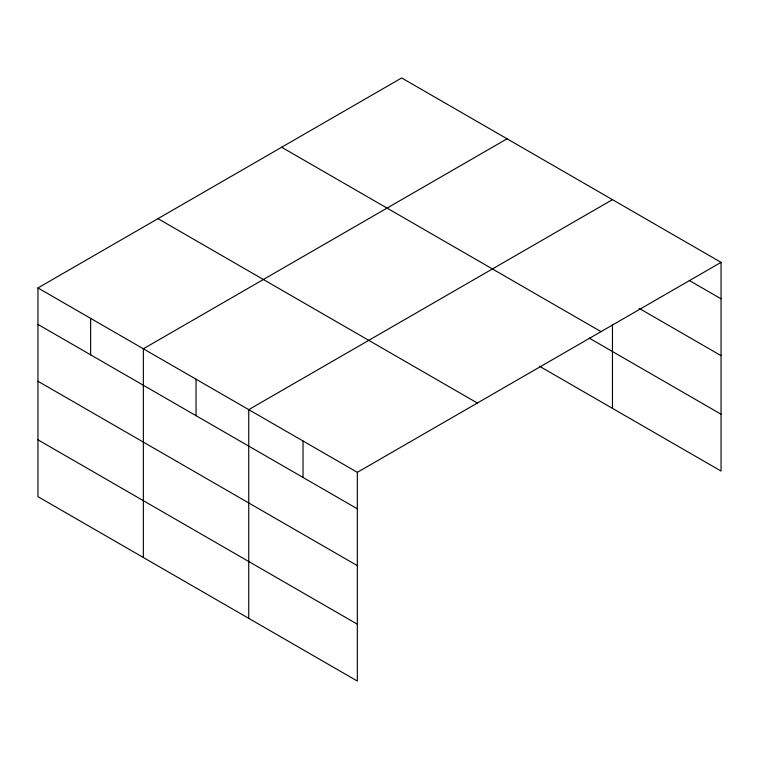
<?xml version="1.0" encoding="UTF-8"?>
<svg xmlns="http://www.w3.org/2000/svg" width="759" height="759" viewBox="0 0 759 759"><rect width="100%" height="100%" fill="white"/><g stroke="black" fill="none" stroke-linecap="round" stroke-linejoin="round"><path stroke-width="1.14" d="M37.95 287.946L357.328 472.335L357.328 681.051L37.95 496.652L37.95 287.946L401.672 77.949L721.05 262.348L721.05 471.054L539.497 366.236M507.069 138.802L143.347 348.789L143.347 557.504M612.456 199.655L248.743 409.642L248.743 618.357M357.328 472.335L721.05 262.348M689.295 280.479L721.05 298.809M639.097 308.334L721.05 355.648M281.646 147.246L601.024 331.645M589.155 338.068L721.05 414.215M157.976 218.649L477.354 403.038M37.95 324.406L357.328 508.805M37.95 381.246L357.328 565.645M37.95 439.812L357.328 624.202M612.456 324.586L612.456 408.361M303.04 440.988L303.04 477.458M196.04 379.215L196.04 415.685M90.644 318.372L90.644 354.832"/></g></svg>
